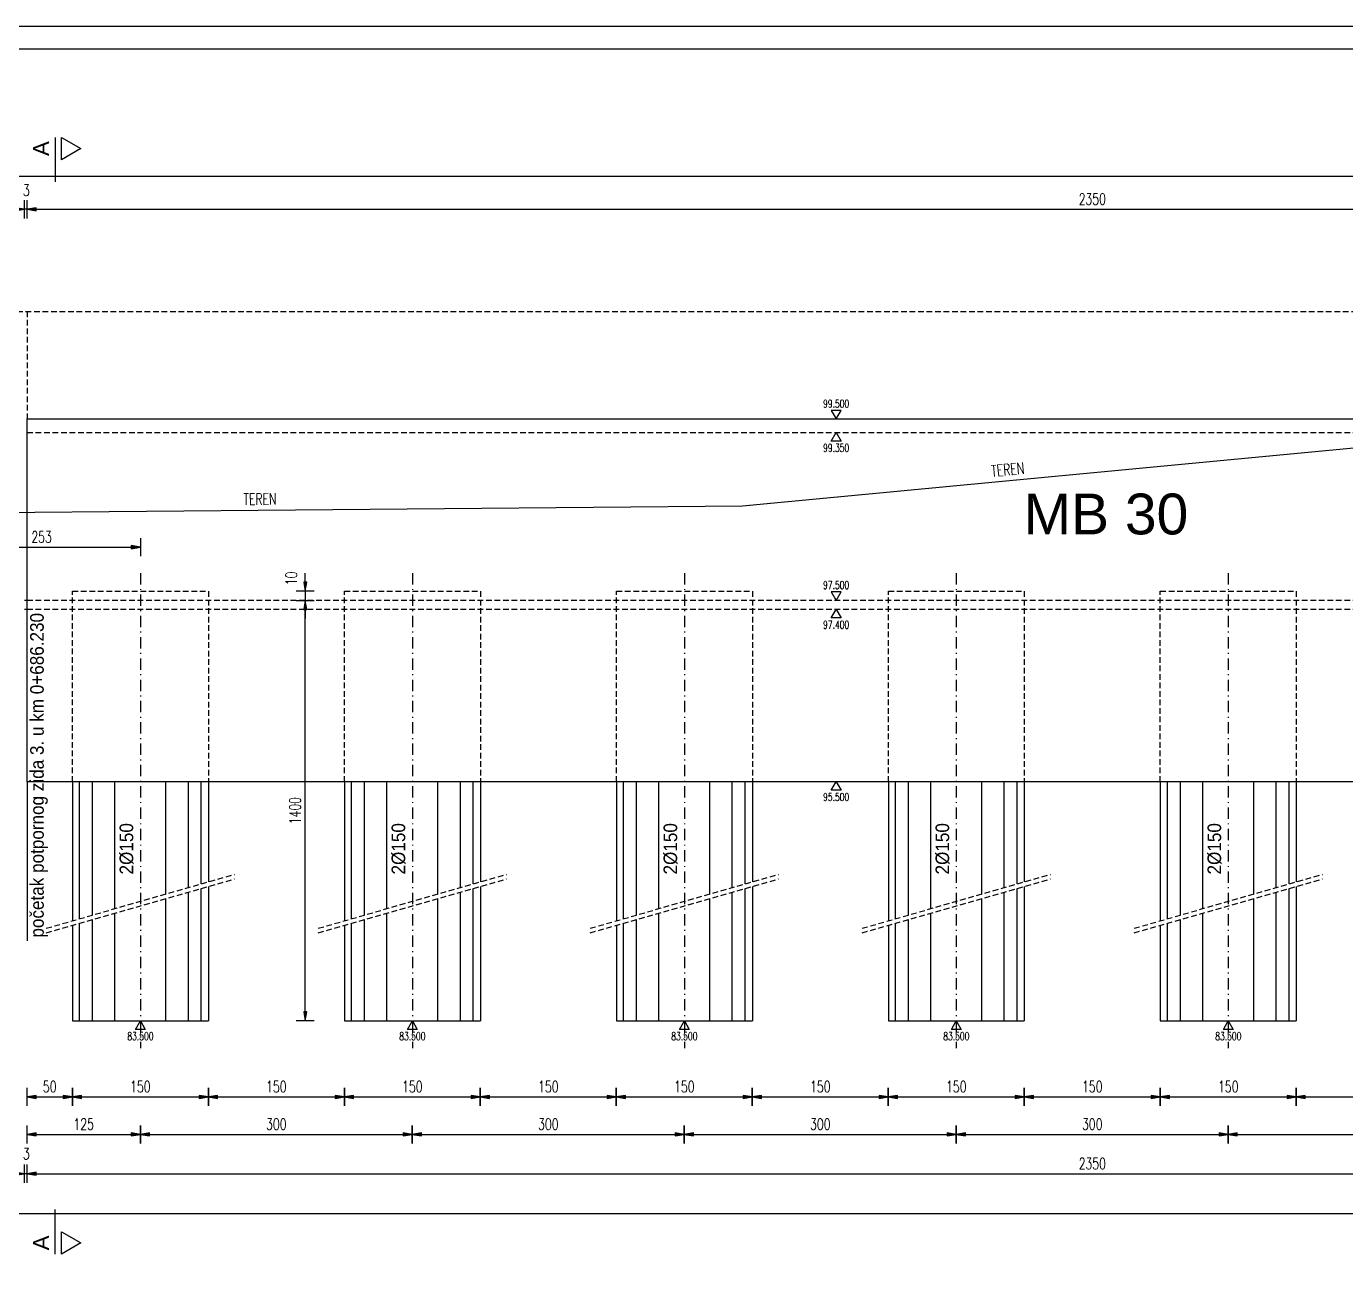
# Model space of a CAD drawing. Extents: x 5880 to 13065, y 60271 to 65757.
# Drawn here: x 9230 to 10686, y 61602 to 62983 of the extents above; entities that cross this region are included whole.
import ezdxf
from ezdxf.enums import TextEntityAlignment as Align

# ---------------------------------------------------------------- set-up
doc = ezdxf.new("R2010")
doc.units = 0
doc.header["$LTSCALE"] = 50
doc.header["$PDMODE"] = 34
doc.header["$PDSIZE"] = 5
for name, pattern in [('CENTER', [0.47, 0.25, -0.1, 0.02, -0.1]), ('HIDDEN', [9.525, 6.35, -3.175]), ('HIDDEN2', [0.1875, 0.125, -0.0625])]:
    doc.linetypes.add(name, pattern=pattern)
doc.layers.get('DEFPOINTS').update_dxf_attribs({"linetype": 'CONTINUOUS'})
for name, color, linetype in [('BETON', 7, 'CONTINUOUS'), ('BETON TANKO', 40, 'CONTINUOUS'), ('KOTE', 4, 'CONTINUOUS'), ('NEVIDLJIVO', 9, 'HIDDEN2'), ('OSI', 2, 'CENTER'), ('TANKO', 8, 'CONTINUOUS'), ('TEKST', 7, 'CONTINUOUS')]:
    doc.layers.add(name, color=color, linetype=linetype)
doc.styles.add('KOTE', font='romans.shx', dxfattribs={"width": 0.7})
doc.styles.add('NASLOV', font='ARIAL.TTF')
doc.styles.get("Standard").update_dxf_attribs({"font": 'romans.shx', "width": 0.9})
doc.dimstyles.new('M50', dxfattribs={"dimscale": 100, "dimtxt": 0.125, "dimasz": 0.1, "dimexe": 0.4, "dimexo": 2, "dimgap": 0.05, "dimtad": 1, "dimdec": 1, "dimrnd": 0.01, "dimdsep": 46, "dimtxsty": 'KOTE', "dimblk1": 'S', "dimblk2": 'S', "dimsah": 1, "dimcen": 0.4, "dimdle": 0.4, "dimse1": 1, "dimse2": 1, "dimclrd": 8, "dimclre": 251, "dimclrt": 4, "dimadec": 0, "dimazin": 0, "dimtfac": 1, "dimtdec": 1, "dimtmove": 2, "dimatfit": 3, "dimldrblk": 'S', "dimfxl": 0, "dimtvp": 1, "dimtolj": 1, "dimtzin": 4, "dimarcsym": 0})

# ---------------------------------------------------------------- blocks, each defined once
blk = doc.blocks.new('S')
at = {"layer": 'KOTE', "color": 9}
blk.add_line((0, 1), (0, -1), dxfattribs=at)
blk.add_lwpolyline([(-1, 0.17), (-1, -0.17), (0, 0)], close=True, dxfattribs=at)
at = {"layer": 'KOTE', "color": 9, "linetype": 'ByBlock'}
blk.add_solid([(-1, 0.17), (-1, -0.17), (0, 0)], dxfattribs=at)
blk = doc.blocks.new('*D292')
at = {"layer": 'DEFPOINTS', "color": 0}
for p in [(9446.2, 62350.1), (9538.1, 62350.1), (9581.2, 61886.3)]:
    blk.add_point(p, dxfattribs=at)
at = {"layer": 'TANKO', "color": 8, "lineweight": -2}
blk.add_line((9538.1, 61896.3), (9538.1, 62340.1), dxfattribs=at)
at = {"layer": 'TANKO', "color": 8, "lineweight": -2, "xscale": 10, "yscale": 10, "zscale": 10}
for p, rotation in [((9538.1, 62350.1), 90), ((9538.1, 61886.3), 270)]:
    blk.add_blockref('S', p, dxfattribs=dict(at, rotation=rotation))
at = {"layer": 'TANKO', "color": 4, "insert": (9526.8, 62118.2), "char_height": 12.5, "attachment_point": 5, "rotation": 90, "style": 'KOTE'}
blk.add_mtext('\\A1;1{\\fRomanS|b0|i0|c238|p2;400}', dxfattribs=at)
blk = doc.blocks.new('*D293')
at = {"layer": 'BETON TANKO', "color": 8, "lineweight": -2}
blk.add_line((9241.2, 61802.5), (9271.2, 61802.5), dxfattribs=at)
at = {"layer": 'DEFPOINTS', "color": 0}
for p in [(9231.2, 62350.1), (9281.2, 61886.3), (9281.2, 61802.5)]:
    blk.add_point(p, dxfattribs=at)
at = {"layer": 'BETON TANKO', "color": 8, "lineweight": -2, "xscale": 10, "yscale": 10, "zscale": 10, "rotation": 180}
blk.add_blockref('S', (9231.2, 61802.5), dxfattribs=at)
at = {"layer": 'BETON TANKO', "color": 8, "lineweight": -2, "xscale": 10, "yscale": 10, "zscale": 10}
blk.add_blockref('S', (9281.2, 61802.5), dxfattribs=at)
at = {"layer": 'BETON TANKO', "color": 4, "insert": (9256.2, 61813.8), "char_height": 12.5, "attachment_point": 5, "style": 'KOTE'}
blk.add_mtext('\\A1;50', dxfattribs=at)
blk = doc.blocks.new('*D294')
at = {"layer": 'DEFPOINTS', "color": 0}
for p in [(9581.2, 61886.3), (9731.2, 61886.3), (9731.2, 61802.5)]:
    blk.add_point(p, dxfattribs=at)
at = {"layer": 'TANKO', "color": 8, "lineweight": -2}
blk.add_line((9591.2, 61802.5), (9721.2, 61802.5), dxfattribs=at)
at = {"layer": 'TANKO', "color": 8, "lineweight": -2, "xscale": 10, "yscale": 10, "zscale": 10, "rotation": 180}
blk.add_blockref('S', (9581.2, 61802.5), dxfattribs=at)
at = {"layer": 'TANKO', "color": 8, "lineweight": -2, "xscale": 10, "yscale": 10, "zscale": 10}
blk.add_blockref('S', (9731.2, 61802.5), dxfattribs=at)
at = {"layer": 'TANKO', "color": 4, "insert": (9656.2, 61813.8), "char_height": 12.5, "attachment_point": 5, "style": 'KOTE'}
blk.add_mtext('\\A1;150', dxfattribs=at)
blk = doc.blocks.new('*D295')
at = {"layer": 'DEFPOINTS', "color": 0}
for p in [(9731.2, 61886.3), (9881.2, 61886.3), (9881.2, 61802.5)]:
    blk.add_point(p, dxfattribs=at)
at = {"layer": 'TANKO', "color": 8, "lineweight": -2}
blk.add_line((9741.2, 61802.5), (9871.2, 61802.5), dxfattribs=at)
at = {"layer": 'TANKO', "color": 8, "lineweight": -2, "xscale": 10, "yscale": 10, "zscale": 10, "rotation": 180}
blk.add_blockref('S', (9731.2, 61802.5), dxfattribs=at)
at = {"layer": 'TANKO', "color": 8, "lineweight": -2, "xscale": 10, "yscale": 10, "zscale": 10}
blk.add_blockref('S', (9881.2, 61802.5), dxfattribs=at)
at = {"layer": 'TANKO', "color": 4, "insert": (9806.2, 61813.8), "char_height": 12.5, "attachment_point": 5, "style": 'KOTE'}
blk.add_mtext('\\A1;150', dxfattribs=at)
blk = doc.blocks.new('*D296')
at = {"layer": 'DEFPOINTS', "color": 0}
for p in [(9881.2, 61886.3), (10031.2, 61886.3), (10031.2, 61802.5)]:
    blk.add_point(p, dxfattribs=at)
at = {"layer": 'TANKO', "color": 8, "lineweight": -2}
blk.add_line((9891.2, 61802.5), (10021.2, 61802.5), dxfattribs=at)
at = {"layer": 'TANKO', "color": 8, "lineweight": -2, "xscale": 10, "yscale": 10, "zscale": 10, "rotation": 180}
blk.add_blockref('S', (9881.2, 61802.5), dxfattribs=at)
at = {"layer": 'TANKO', "color": 8, "lineweight": -2, "xscale": 10, "yscale": 10, "zscale": 10}
blk.add_blockref('S', (10031.2, 61802.5), dxfattribs=at)
at = {"layer": 'TANKO', "color": 4, "insert": (9956.2, 61813.8), "char_height": 12.5, "attachment_point": 5, "style": 'KOTE'}
blk.add_mtext('\\A1;150', dxfattribs=at)
blk = doc.blocks.new('*D297')
at = {"layer": 'DEFPOINTS', "color": 0}
for p in [(10031.2, 61886.3), (10181.2, 61886.3), (10181.2, 61802.5)]:
    blk.add_point(p, dxfattribs=at)
at = {"layer": 'TANKO', "color": 8, "lineweight": -2}
blk.add_line((10041.2, 61802.5), (10171.2, 61802.5), dxfattribs=at)
at = {"layer": 'TANKO', "color": 8, "lineweight": -2, "xscale": 10, "yscale": 10, "zscale": 10, "rotation": 180}
blk.add_blockref('S', (10031.2, 61802.5), dxfattribs=at)
at = {"layer": 'TANKO', "color": 8, "lineweight": -2, "xscale": 10, "yscale": 10, "zscale": 10}
blk.add_blockref('S', (10181.2, 61802.5), dxfattribs=at)
at = {"layer": 'TANKO', "color": 4, "insert": (10106.2, 61813.8), "char_height": 12.5, "attachment_point": 5, "style": 'KOTE'}
blk.add_mtext('\\A1;150', dxfattribs=at)
blk = doc.blocks.new('*D298')
at = {"layer": 'DEFPOINTS', "color": 0}
for p in [(10181.2, 61886.3), (10331.2, 61886.3), (10331.2, 61802.5)]:
    blk.add_point(p, dxfattribs=at)
at = {"layer": 'TANKO', "color": 8, "lineweight": -2}
blk.add_line((10191.2, 61802.5), (10321.2, 61802.5), dxfattribs=at)
at = {"layer": 'TANKO', "color": 8, "lineweight": -2, "xscale": 10, "yscale": 10, "zscale": 10, "rotation": 180}
blk.add_blockref('S', (10181.2, 61802.5), dxfattribs=at)
at = {"layer": 'TANKO', "color": 8, "lineweight": -2, "xscale": 10, "yscale": 10, "zscale": 10}
blk.add_blockref('S', (10331.2, 61802.5), dxfattribs=at)
at = {"layer": 'TANKO', "color": 4, "insert": (10256.2, 61813.8), "char_height": 12.5, "attachment_point": 5, "style": 'KOTE'}
blk.add_mtext('\\A1;150', dxfattribs=at)
blk = doc.blocks.new('*D299')
at = {"layer": 'DEFPOINTS', "color": 0}
for p in [(10331.2, 61886.3), (10481.2, 61886.3), (10481.2, 61802.5)]:
    blk.add_point(p, dxfattribs=at)
at = {"layer": 'TANKO', "color": 8, "lineweight": -2}
blk.add_line((10341.2, 61802.5), (10471.2, 61802.5), dxfattribs=at)
at = {"layer": 'TANKO', "color": 8, "lineweight": -2, "xscale": 10, "yscale": 10, "zscale": 10, "rotation": 180}
blk.add_blockref('S', (10331.2, 61802.5), dxfattribs=at)
at = {"layer": 'TANKO', "color": 8, "lineweight": -2, "xscale": 10, "yscale": 10, "zscale": 10}
blk.add_blockref('S', (10481.2, 61802.5), dxfattribs=at)
at = {"layer": 'TANKO', "color": 4, "insert": (10406.2, 61813.8), "char_height": 12.5, "attachment_point": 5, "style": 'KOTE'}
blk.add_mtext('\\A1;150', dxfattribs=at)
blk = doc.blocks.new('*D300')
at = {"layer": 'DEFPOINTS', "color": 0}
for p in [(10481.2, 61886.3), (10631.2, 61886.3), (10631.2, 61802.5)]:
    blk.add_point(p, dxfattribs=at)
at = {"layer": 'TANKO', "color": 8, "lineweight": -2}
blk.add_line((10491.2, 61802.5), (10621.2, 61802.5), dxfattribs=at)
at = {"layer": 'TANKO', "color": 8, "lineweight": -2, "xscale": 10, "yscale": 10, "zscale": 10, "rotation": 180}
blk.add_blockref('S', (10481.2, 61802.5), dxfattribs=at)
at = {"layer": 'TANKO', "color": 8, "lineweight": -2, "xscale": 10, "yscale": 10, "zscale": 10}
blk.add_blockref('S', (10631.2, 61802.5), dxfattribs=at)
at = {"layer": 'TANKO', "color": 4, "insert": (10556.2, 61813.8), "char_height": 12.5, "attachment_point": 5, "style": 'KOTE'}
blk.add_mtext('\\A1;150', dxfattribs=at)
blk = doc.blocks.new('*D301')
at = {"layer": 'DEFPOINTS', "color": 0}
for p in [(10631.2, 61886.3), (10781.2, 61886.3), (10781.2, 61802.5)]:
    blk.add_point(p, dxfattribs=at)
at = {"layer": 'TANKO', "color": 8, "lineweight": -2}
blk.add_line((10641.2, 61802.5), (10771.2, 61802.5), dxfattribs=at)
at = {"layer": 'TANKO', "color": 8, "lineweight": -2, "xscale": 10, "yscale": 10, "zscale": 10, "rotation": 180}
blk.add_blockref('S', (10631.2, 61802.5), dxfattribs=at)
at = {"layer": 'TANKO', "color": 8, "lineweight": -2, "xscale": 10, "yscale": 10, "zscale": 10}
blk.add_blockref('S', (10781.2, 61802.5), dxfattribs=at)
at = {"layer": 'TANKO', "color": 4, "insert": (10706.2, 61813.8), "char_height": 12.5, "attachment_point": 5, "style": 'KOTE'}
blk.add_mtext('\\A1;150', dxfattribs=at)
blk = doc.blocks.new('*D307')
at = {"layer": 'BETON TANKO', "color": 8, "lineweight": -2}
blk.add_line((9241.2, 61761.1), (9346.2, 61761.1), dxfattribs=at)
at = {"layer": 'DEFPOINTS', "color": 0}
for p in [(9231.2, 62350.1), (9356.2, 61856.3), (9356.2, 61761.1)]:
    blk.add_point(p, dxfattribs=at)
at = {"layer": 'BETON TANKO', "color": 8, "lineweight": -2, "xscale": 10, "yscale": 10, "zscale": 10, "rotation": 180}
blk.add_blockref('S', (9231.2, 61761.1), dxfattribs=at)
at = {"layer": 'BETON TANKO', "color": 8, "lineweight": -2, "xscale": 10, "yscale": 10, "zscale": 10}
blk.add_blockref('S', (9356.2, 61761.1), dxfattribs=at)
at = {"layer": 'BETON TANKO', "color": 4, "insert": (9293.7, 61772.4), "char_height": 12.5, "attachment_point": 5, "style": 'KOTE'}
blk.add_mtext('\\A1;125', dxfattribs=at)
blk = doc.blocks.new('*D308')
at = {"layer": 'DEFPOINTS', "color": 0}
for p in [(9656.2, 61856.3), (9956.2, 61856.3), (9956.2, 61761.1)]:
    blk.add_point(p, dxfattribs=at)
at = {"layer": 'TANKO', "color": 8, "lineweight": -2}
blk.add_line((9666.2, 61761.1), (9946.2, 61761.1), dxfattribs=at)
at = {"layer": 'TANKO', "color": 8, "lineweight": -2, "xscale": 10, "yscale": 10, "zscale": 10, "rotation": 180}
blk.add_blockref('S', (9656.2, 61761.1), dxfattribs=at)
at = {"layer": 'TANKO', "color": 8, "lineweight": -2, "xscale": 10, "yscale": 10, "zscale": 10}
blk.add_blockref('S', (9956.2, 61761.1), dxfattribs=at)
at = {"layer": 'TANKO', "color": 4, "insert": (9806.2, 61772.4), "char_height": 12.5, "attachment_point": 5, "style": 'KOTE'}
blk.add_mtext('\\A1;300', dxfattribs=at)
blk = doc.blocks.new('*D309')
at = {"layer": 'DEFPOINTS', "color": 0}
for p in [(9956.2, 61856.3), (10256.2, 61856.3), (10256.2, 61761.1)]:
    blk.add_point(p, dxfattribs=at)
at = {"layer": 'TANKO', "color": 8, "lineweight": -2}
blk.add_line((9966.2, 61761.1), (10246.2, 61761.1), dxfattribs=at)
at = {"layer": 'TANKO', "color": 8, "lineweight": -2, "xscale": 10, "yscale": 10, "zscale": 10, "rotation": 180}
blk.add_blockref('S', (9956.2, 61761.1), dxfattribs=at)
at = {"layer": 'TANKO', "color": 8, "lineweight": -2, "xscale": 10, "yscale": 10, "zscale": 10}
blk.add_blockref('S', (10256.2, 61761.1), dxfattribs=at)
at = {"layer": 'TANKO', "color": 4, "insert": (10106.2, 61772.4), "char_height": 12.5, "attachment_point": 5, "style": 'KOTE'}
blk.add_mtext('\\A1;300', dxfattribs=at)
blk = doc.blocks.new('*D310')
at = {"layer": 'DEFPOINTS', "color": 0}
for p in [(10256.2, 61856.3), (10556.2, 61856.3), (10556.2, 61761.1)]:
    blk.add_point(p, dxfattribs=at)
at = {"layer": 'TANKO', "color": 8, "lineweight": -2}
blk.add_line((10266.2, 61761.1), (10546.2, 61761.1), dxfattribs=at)
at = {"layer": 'TANKO', "color": 8, "lineweight": -2, "xscale": 10, "yscale": 10, "zscale": 10, "rotation": 180}
blk.add_blockref('S', (10256.2, 61761.1), dxfattribs=at)
at = {"layer": 'TANKO', "color": 8, "lineweight": -2, "xscale": 10, "yscale": 10, "zscale": 10}
blk.add_blockref('S', (10556.2, 61761.1), dxfattribs=at)
at = {"layer": 'TANKO', "color": 4, "insert": (10406.2, 61772.4), "char_height": 12.5, "attachment_point": 5, "style": 'KOTE'}
blk.add_mtext('\\A1;300', dxfattribs=at)
blk = doc.blocks.new('*D311')
at = {"layer": 'DEFPOINTS', "color": 0}
for p in [(10556.2, 61856.3), (10856.2, 61856.3), (10856.2, 61761.1)]:
    blk.add_point(p, dxfattribs=at)
at = {"layer": 'TANKO', "color": 8, "lineweight": -2}
blk.add_line((10566.2, 61761.1), (10846.2, 61761.1), dxfattribs=at)
at = {"layer": 'TANKO', "color": 8, "lineweight": -2, "xscale": 10, "yscale": 10, "zscale": 10, "rotation": 180}
blk.add_blockref('S', (10556.2, 61761.1), dxfattribs=at)
at = {"layer": 'TANKO', "color": 8, "lineweight": -2, "xscale": 10, "yscale": 10, "zscale": 10}
blk.add_blockref('S', (10856.2, 61761.1), dxfattribs=at)
at = {"layer": 'TANKO', "color": 4, "insert": (10706.2, 61772.4), "char_height": 12.5, "attachment_point": 5, "style": 'KOTE'}
blk.add_mtext('\\A1;300', dxfattribs=at)
blk = doc.blocks.new('GKOT')
at = {"layer": 'TANKO'}
blk.add_lwpolyline([(0, 0), (0.155, 0.268), (-0.155, 0.268)], close=True, dxfattribs=at)
at = {"layer": 'KOTE', "style": 'KOTE', "width": 0.7}
blk.add_attdef('KOTA', text='', height=0.25, dxfattribs=at).set_placement((0, 0.482), align=Align.MIDDLE)
blk = doc.blocks.new('*D333')
at = {"layer": 'DEFPOINTS', "color": 0}
for p in [(11581.2, 62781.4), (9231.2, 62668.8), (11581.2, 62668.8)]:
    blk.add_point(p, dxfattribs=at)
at = {"layer": 'TANKO', "color": 8, "lineweight": -2}
blk.add_line((9241.2, 62781.4), (11571.2, 62781.4), dxfattribs=at)
at = {"layer": 'TANKO', "color": 8, "lineweight": -2, "xscale": 10, "yscale": 10, "zscale": 10, "rotation": 180}
blk.add_blockref('S', (9231.2, 62781.4), dxfattribs=at)
at = {"layer": 'TANKO', "color": 8, "lineweight": -2, "xscale": 10, "yscale": 10, "zscale": 10}
blk.add_blockref('S', (11581.2, 62781.4), dxfattribs=at)
at = {"layer": 'TANKO', "color": 4, "insert": (10406.2, 62792.6), "char_height": 12.5, "attachment_point": 5, "style": 'KOTE'}
blk.add_mtext('\\A1;2350', dxfattribs=at)
blk = doc.blocks.new('*D486')
at = {"layer": 'DEFPOINTS', "color": 0}
for p in [(9581.2, 62360.1), (9538.1, 62350.1), (9581.2, 62350.1)]:
    blk.add_point(p, dxfattribs=at)
at = {"layer": 'TANKO', "color": 8, "lineweight": -2}
for p, q in [((9538.1, 62370.1), (9538.1, 62380.1)), ((9538.1, 62360.1), (9538.1, 62350.1)), ((9538.1, 62340.1), (9538.1, 62330.1))]:
    blk.add_line(p, q, dxfattribs=at)
at = {"layer": 'TANKO', "color": 8, "lineweight": -2, "xscale": 10, "yscale": 10, "zscale": 10}
for p, rotation in [((9538.1, 62360.1), 270), ((9538.1, 62350.1), 90)]:
    blk.add_blockref('S', p, dxfattribs=dict(at, rotation=rotation))
at = {"layer": 'TANKO', "color": 4, "insert": (9522.7, 62374.3), "char_height": 12.5, "attachment_point": 5, "rotation": 90, "style": 'KOTE'}
blk.add_mtext('\\A1;10', dxfattribs=at)
blk = doc.blocks.new('*D336')
at = {"layer": 'DEFPOINTS', "color": 0}
for p in [(9228.2, 62350.1), (9231.2, 62350.1), (9228.2, 61717.8)]:
    blk.add_point(p, dxfattribs=at)
at = {"layer": 'TANKO', "color": 8, "lineweight": -2}
for p, q in [((9218.2, 61717.8), (9208.2, 61717.8)), ((9231.2, 61717.8), (9228.2, 61717.8)), ((9241.2, 61717.8), (9251.2, 61717.8))]:
    blk.add_line(p, q, dxfattribs=at)
at = {"layer": 'TANKO', "color": 8, "lineweight": -2, "xscale": 10, "yscale": 10, "zscale": 10}
blk.add_blockref('S', (9228.2, 61717.8), dxfattribs=at)
at = {"layer": 'TANKO', "color": 8, "lineweight": -2, "xscale": 10, "yscale": 10, "zscale": 10, "rotation": 180}
blk.add_blockref('S', (9231.2, 61717.8), dxfattribs=at)
at = {"layer": 'TANKO', "color": 4, "insert": (9230.4, 61739.9), "char_height": 12.5, "attachment_point": 5, "style": 'KOTE'}
blk.add_mtext('\\A1;3', dxfattribs=at)
blk = doc.blocks.new('*D351')
at = {"layer": 'DEFPOINTS', "color": 0}
for p in [(9228.2, 62781.4), (9228.2, 62668.8), (9231.2, 62668.8)]:
    blk.add_point(p, dxfattribs=at)
at = {"layer": 'TANKO', "color": 8, "lineweight": -2}
for p, q in [((9218.2, 62781.4), (9208.2, 62781.4)), ((9231.2, 62781.4), (9228.2, 62781.4)), ((9241.2, 62781.4), (9251.2, 62781.4))]:
    blk.add_line(p, q, dxfattribs=at)
at = {"layer": 'TANKO', "color": 8, "lineweight": -2, "xscale": 10, "yscale": 10, "zscale": 10}
blk.add_blockref('S', (9228.2, 62781.4), dxfattribs=at)
at = {"layer": 'TANKO', "color": 8, "lineweight": -2, "xscale": 10, "yscale": 10, "zscale": 10, "rotation": 180}
blk.add_blockref('S', (9231.2, 62781.4), dxfattribs=at)
at = {"layer": 'TANKO', "color": 4, "insert": (9230.4, 62802.3), "char_height": 12.5, "attachment_point": 5, "style": 'KOTE'}
blk.add_mtext('\\A1;3', dxfattribs=at)
blk = doc.blocks.new('*D359')
at = {"layer": 'DEFPOINTS', "color": 0}
for p in [(6325.2, 62817.7), (11581.2, 62668.8), (6325.2, 62620)]:
    blk.add_point(p, dxfattribs=at)
at = {"layer": 'TANKO', "color": 8, "lineweight": -2}
blk.add_line((11571.2, 62817.7), (6335.2, 62817.7), dxfattribs=at)
at = {"layer": 'TANKO', "color": 8, "lineweight": -2, "xscale": 10, "yscale": 10, "zscale": 10, "rotation": 180}
blk.add_blockref('S', (6325.2, 62817.7), dxfattribs=at)
at = {"layer": 'TANKO', "color": 8, "lineweight": -2, "xscale": 10, "yscale": 10, "zscale": 10}
blk.add_blockref('S', (11581.2, 62817.7), dxfattribs=at)
at = {"layer": 'TANKO', "color": 4, "insert": (8953.2, 62829), "char_height": 12.5, "attachment_point": 5, "style": 'KOTE'}
blk.add_mtext('\\A1;L{\\fRomanS|b0|i0|c238|p2;uk=}5256', dxfattribs=at)
blk = doc.blocks.new('*D551')
at = {"layer": 'DEFPOINTS', "color": 0}
for p in [(9281.2, 61886.3), (9431.2, 61886.3), (9431.2, 61802.5)]:
    blk.add_point(p, dxfattribs=at)
at = {"layer": 'TANKO', "color": 8, "lineweight": -2}
blk.add_line((9291.2, 61802.5), (9421.2, 61802.5), dxfattribs=at)
at = {"layer": 'TANKO', "color": 8, "lineweight": -2, "xscale": 10, "yscale": 10, "zscale": 10, "rotation": 180}
blk.add_blockref('S', (9281.2, 61802.5), dxfattribs=at)
at = {"layer": 'TANKO', "color": 8, "lineweight": -2, "xscale": 10, "yscale": 10, "zscale": 10}
blk.add_blockref('S', (9431.2, 61802.5), dxfattribs=at)
at = {"layer": 'TANKO', "color": 4, "insert": (9356.2, 61813.8), "char_height": 12.5, "attachment_point": 5, "style": 'KOTE'}
blk.add_mtext('\\A1;150', dxfattribs=at)
blk = doc.blocks.new('*D552')
at = {"layer": 'DEFPOINTS', "color": 0}
for p in [(9431.2, 61886.3), (9581.2, 61886.3), (9581.2, 61802.5)]:
    blk.add_point(p, dxfattribs=at)
at = {"layer": 'TANKO', "color": 8, "lineweight": -2}
blk.add_line((9441.2, 61802.5), (9571.2, 61802.5), dxfattribs=at)
at = {"layer": 'TANKO', "color": 8, "lineweight": -2, "xscale": 10, "yscale": 10, "zscale": 10, "rotation": 180}
blk.add_blockref('S', (9431.2, 61802.5), dxfattribs=at)
at = {"layer": 'TANKO', "color": 8, "lineweight": -2, "xscale": 10, "yscale": 10, "zscale": 10}
blk.add_blockref('S', (9581.2, 61802.5), dxfattribs=at)
at = {"layer": 'TANKO', "color": 4, "insert": (9506.2, 61813.8), "char_height": 12.5, "attachment_point": 5, "style": 'KOTE'}
blk.add_mtext('\\A1;150', dxfattribs=at)
blk = doc.blocks.new('*D553')
at = {"layer": 'DEFPOINTS', "color": 0}
for p in [(9356.2, 61856.3), (9656.2, 61856.3), (9656.2, 61761.1)]:
    blk.add_point(p, dxfattribs=at)
at = {"layer": 'TANKO', "color": 8, "lineweight": -2}
blk.add_line((9366.2, 61761.1), (9646.2, 61761.1), dxfattribs=at)
at = {"layer": 'TANKO', "color": 8, "lineweight": -2, "xscale": 10, "yscale": 10, "zscale": 10, "rotation": 180}
blk.add_blockref('S', (9356.2, 61761.1), dxfattribs=at)
at = {"layer": 'TANKO', "color": 8, "lineweight": -2, "xscale": 10, "yscale": 10, "zscale": 10}
blk.add_blockref('S', (9656.2, 61761.1), dxfattribs=at)
at = {"layer": 'TANKO', "color": 4, "insert": (9506.2, 61772.4), "char_height": 12.5, "attachment_point": 5, "style": 'KOTE'}
blk.add_mtext('\\A1;300', dxfattribs=at)
blk = doc.blocks.new('*D557')
at = {"layer": 'DEFPOINTS', "color": 0}
for p in [(9231.2, 62150.1), (11581.2, 62150.1), (11581.2, 61717.8)]:
    blk.add_point(p, dxfattribs=at)
at = {"layer": 'TANKO', "color": 8, "lineweight": -2}
blk.add_line((9241.2, 61717.8), (11571.2, 61717.8), dxfattribs=at)
at = {"layer": 'TANKO', "color": 8, "lineweight": -2, "xscale": 10, "yscale": 10, "zscale": 10, "rotation": 180}
blk.add_blockref('S', (9231.2, 61717.8), dxfattribs=at)
at = {"layer": 'TANKO', "color": 8, "lineweight": -2, "xscale": 10, "yscale": 10, "zscale": 10}
blk.add_blockref('S', (11581.2, 61717.8), dxfattribs=at)
at = {"layer": 'TANKO', "color": 4, "insert": (10406.2, 61729), "char_height": 12.5, "attachment_point": 5, "style": 'KOTE'}
blk.add_mtext('\\A1;2350', dxfattribs=at)
blk = doc.blocks.new('*D560')
at = {"layer": 'DEFPOINTS', "color": 0}
for p in [(6325.2, 62150.1), (11581.2, 62150.1), (6325.2, 61673.7)]:
    blk.add_point(p, dxfattribs=at)
at = {"layer": 'TANKO', "color": 8, "lineweight": -2}
blk.add_line((11571.2, 61673.7), (6335.2, 61673.7), dxfattribs=at)
at = {"layer": 'TANKO', "color": 8, "lineweight": -2, "xscale": 10, "yscale": 10, "zscale": 10, "rotation": 180}
blk.add_blockref('S', (6325.2, 61673.7), dxfattribs=at)
at = {"layer": 'TANKO', "color": 8, "lineweight": -2, "xscale": 10, "yscale": 10, "zscale": 10}
blk.add_blockref('S', (11581.2, 61673.7), dxfattribs=at)
at = {"layer": 'TANKO', "color": 4, "insert": (8953.2, 61685), "char_height": 12.5, "attachment_point": 5, "style": 'KOTE'}
blk.add_mtext('\\A1;L{\\fRomanS|b0|i0|c238|p2;uk=}5256', dxfattribs=at)
blk = doc.blocks.new('*D574')
at = {"layer": 'DEFPOINTS', "color": 0}
for p in [(9356.2, 62408.8), (9103.2, 62380.1), (9356.2, 62380.1)]:
    blk.add_point(p, dxfattribs=at)
at = {"layer": 'TANKO', "color": 8, "lineweight": -2}
blk.add_line((9113.2, 62408.8), (9346.2, 62408.8), dxfattribs=at)
at = {"layer": 'TANKO', "color": 8, "lineweight": -2, "xscale": 10, "yscale": 10, "zscale": 10, "rotation": 180}
blk.add_blockref('S', (9103.2, 62408.8), dxfattribs=at)
at = {"layer": 'TANKO', "color": 8, "lineweight": -2, "xscale": 10, "yscale": 10, "zscale": 10}
blk.add_blockref('S', (9356.2, 62408.8), dxfattribs=at)
at = {"layer": 'TANKO', "color": 4, "insert": (9247.2, 62420), "char_height": 12.5, "attachment_point": 5, "style": 'KOTE'}
blk.add_mtext('\\A1;253', dxfattribs=at)

msp = doc.modelspace()

# ---------------------------------------------------------------- linework, layer by layer
at = {"layer": 'BETON', "color": 84}
for p, q in [((10020.25, 62454.27), (11496.26, 62594.13)), ((6188.37, 62419.99), (10020.25, 62454.27))]:
    msp.add_line(p, q, dxfattribs=at)
at = {"layer": 'BETON'}
for p, q in [((9231.24, 62550.13), (11581.25, 62550.13)), ((9231.24, 62150.13), (9231.24, 62550.13)), ((11581.25, 62150.13), (9231.24, 62150.13)), ((9281.25, 62150.13), (9281.25, 61996.76)), ((9431.25, 62150.13), (9431.25, 62039.6)), ((9581.25, 62150.13), (9581.25, 61996.76)), ((9731.25, 62150.13), (9731.25, 62039.6)), ((9881.25, 62150.13), (9881.25, 61996.76)), ((10031.25, 62150.13), (10031.25, 62039.6)), ((10181.25, 62150.13), (10181.25, 61996.76)), ((10331.25, 62150.13), (10331.25, 62039.6)), ((10481.25, 62150.13), (10481.25, 61996.76)), ((10631.25, 62150.13), (10631.25, 62039.6)), ((9431.25, 62034.6), (9431.25, 61886.33)), ((9731.25, 62034.6), (9731.25, 61886.33)), ((10031.25, 62034.6), (10031.25, 61886.33)), ((10331.25, 62034.6), (10331.25, 61886.33)), ((10631.25, 62034.6), (10631.25, 61886.33)), ((9281.25, 61991.76), (9281.25, 61886.33)), ((9581.25, 61991.76), (9581.25, 61886.33)), ((9881.25, 61991.76), (9881.25, 61886.33)), ((10181.25, 61991.76), (10181.25, 61886.33)), ((10481.25, 61991.76), (10481.25, 61886.33)), ((9281.25, 61886.33), (9431.25, 61886.33)), ((9581.25, 61886.33), (9731.25, 61886.33)), ((9881.25, 61886.33), (10031.25, 61886.33)), ((10181.25, 61886.33), (10331.25, 61886.33)), ((10481.25, 61886.33), (10631.25, 61886.33))]:
    msp.add_line(p, q, dxfattribs=at)
for points in [[(5879.9, 60271.28), (13065.28, 60271.28), (13065.28, 62983.09), (5879.9, 62983.09)], [(6004.9, 60296.28), (13040.28, 60296.28), (13040.28, 62958.09), (6004.9, 62958.09)]]:
    msp.add_lwpolyline(points, close=True, dxfattribs=at)
at = {"layer": 'BETON TANKO'}
for p, q in [((9231.24, 62350.13), (9228.24, 62350.13)), ((9231.24, 62340.13), (9228.24, 62340.13))]:
    msp.add_line(p, q, dxfattribs=at)
at = {"layer": 'NEVIDLJIVO'}
for p, q in [((6295.24, 62668.76), (11611.25, 62668.76)), ((9231.25, 62668.76), (9231.24, 62550.13)), ((9231.24, 62535.13), (11581.25, 62535.13)), ((9281.25, 62150.13), (9281.25, 62360.13)), ((9281.25, 62360.13), (9431.25, 62360.13)), ((9431.25, 62360.13), (9431.25, 62150.13)), ((9581.25, 62150.13), (9581.25, 62360.13)), ((9581.25, 62360.13), (9731.25, 62360.13)), ((9731.25, 62360.13), (9731.25, 62150.13)), ((9881.25, 62150.13), (9881.25, 62360.13)), ((9881.25, 62360.13), (10031.25, 62360.13)), ((10031.25, 62360.13), (10031.25, 62150.13)), ((10181.25, 62150.13), (10181.25, 62360.13)), ((10181.25, 62360.13), (10331.25, 62360.13)), ((10331.25, 62360.13), (10331.25, 62150.13)), ((10481.25, 62150.13), (10481.25, 62360.13)), ((10481.25, 62360.13), (10631.25, 62360.13)), ((10631.25, 62360.13), (10631.25, 62150.13)), ((11581.25, 62350.13), (9231.24, 62350.13)), ((11581.25, 62340.13), (9231.24, 62340.13)), ((9252.4, 61988.52), (9460.09, 62047.83)), ((9552.4, 61988.52), (9760.09, 62047.83)), ((9852.4, 61988.52), (10060.09, 62047.83)), ((10152.4, 61988.52), (10360.09, 62047.83)), ((10452.4, 61988.52), (10660.09, 62047.83)), ((9252.4, 61983.52), (9460.09, 62042.83)), ((9552.4, 61983.52), (9760.09, 62042.83)), ((9852.4, 61983.52), (10060.09, 62042.83)), ((10152.4, 61983.52), (10360.09, 62042.83)), ((10452.4, 61983.52), (10660.09, 62042.83))]:
    msp.add_line(p, q, dxfattribs=at)
at = {"layer": 'OSI'}
for p, q in [((9356.25, 62380.13), (9356.25, 61856.33)), ((9656.25, 62380.13), (9656.25, 61856.33)), ((9956.25, 62380.13), (9956.25, 61856.33)), ((10256.25, 62380.13), (10256.25, 61856.33)), ((10556.25, 62380.13), (10556.25, 61856.33))]:
    msp.add_line(p, q, dxfattribs=at)
at = {"layer": 'TANKO'}
for p, q in [((9231.24, 62150.13), (9231.24, 61974.68)), ((9289.23, 61999.04), (9289.23, 62150.13)), ((9303.35, 62003.07), (9303.35, 62150.13)), ((9328.22, 62010.17), (9328.22, 62150.13)), ((9384.27, 62026.18), (9384.27, 62150.13)), ((9409.15, 62033.28), (9409.15, 62150.13)), ((9423.26, 62037.31), (9423.26, 62150.13)), ((9589.23, 61999.04), (9589.23, 62150.13)), ((9603.35, 62003.07), (9603.35, 62150.13)), ((9628.22, 62010.17), (9628.22, 62150.13)), ((9684.27, 62026.18), (9684.27, 62150.13)), ((9709.15, 62033.28), (9709.15, 62150.13)), ((9723.26, 62037.31), (9723.26, 62150.13)), ((9889.23, 61999.04), (9889.23, 62150.13)), ((9903.35, 62003.07), (9903.35, 62150.13)), ((9928.22, 62010.17), (9928.22, 62150.13)), ((9984.27, 62026.18), (9984.27, 62150.13)), ((10009.15, 62033.28), (10009.15, 62150.13)), ((10023.26, 62037.31), (10023.26, 62150.13)), ((10189.23, 61999.04), (10189.23, 62150.13)), ((10203.35, 62003.07), (10203.35, 62150.13)), ((10228.22, 62010.17), (10228.22, 62150.13)), ((10284.27, 62026.18), (10284.27, 62150.13)), ((10309.15, 62033.28), (10309.15, 62150.13)), ((10323.26, 62037.31), (10323.26, 62150.13)), ((10489.23, 61999.04), (10489.23, 62150.13)), ((10503.35, 62003.07), (10503.35, 62150.13)), ((10528.22, 62010.17), (10528.22, 62150.13)), ((10584.27, 62026.18), (10584.27, 62150.13)), ((10609.15, 62033.28), (10609.15, 62150.13)), ((10623.26, 62037.31), (10623.26, 62150.13)), ((9384.27, 61886.33), (9384.27, 62021.18)), ((9409.15, 61886.33), (9409.15, 62028.28)), ((9423.26, 61886.33), (9423.26, 62032.31)), ((9684.27, 61886.33), (9684.27, 62021.18)), ((9709.15, 61886.33), (9709.15, 62028.28)), ((9723.26, 61886.33), (9723.26, 62032.31)), ((9984.27, 61886.33), (9984.27, 62021.18)), ((10009.15, 61886.33), (10009.15, 62028.28)), ((10023.26, 61886.33), (10023.26, 62032.31)), ((10284.27, 61886.33), (10284.27, 62021.18)), ((10309.15, 61886.33), (10309.15, 62028.28)), ((10323.26, 61886.33), (10323.26, 62032.31)), ((10584.27, 61886.33), (10584.27, 62021.18)), ((10609.15, 61886.33), (10609.15, 62028.28)), ((10623.26, 61886.33), (10623.26, 62032.31)), ((9328.22, 61886.33), (9328.22, 62005.17)), ((9628.22, 61886.33), (9628.22, 62005.17)), ((9928.22, 61886.33), (9928.22, 62005.17)), ((10228.22, 61886.33), (10228.22, 62005.17)), ((10528.22, 61886.33), (10528.22, 62005.17)), ((9289.23, 61886.33), (9289.23, 61994.04)), ((9303.35, 61886.33), (9303.35, 61998.07)), ((9589.23, 61886.33), (9589.23, 61994.04)), ((9603.35, 61886.33), (9603.35, 61998.07)), ((9889.23, 61886.33), (9889.23, 61994.04)), ((9903.35, 61886.33), (9903.35, 61998.07)), ((10189.23, 61886.33), (10189.23, 61994.04)), ((10203.35, 61886.33), (10203.35, 61998.07)), ((10489.23, 61886.33), (10489.23, 61994.04)), ((10503.35, 61886.33), (10503.35, 61998.07))]:
    msp.add_line(p, q, dxfattribs=at)
at = {"layer": 'TEKST', "linetype": 'HIDDEN'}
for p, q in [((9262.35, 62860.57), (9262.35, 62811.57)), ((9262.35, 61629.23), (9262.35, 61678.23))]:
    msp.add_line(p, q, dxfattribs=at)
at = {"layer": 'TEKST'}
for points in [[(9269.35, 62836.07), (9269.35, 62860.57), (9290.57, 62848.32)], [(9269.35, 61629.23), (9269.35, 61653.73), (9290.57, 61641.48)]]:
    msp.add_lwpolyline(points, close=True, dxfattribs=at)

# ---------------------------------------------------------------- block references
at = {"layer": 'TANKO', "xscale": 35, "yscale": 35, "zscale": 35}
for p, values in [((10123.68, 62550.13), {'KOTA': '99.500'}), ((10123.68, 62350.13), {'KOTA': '97.500'})]:
    msp.add_blockref('GKOT', p, dxfattribs=at).add_auto_attribs(values)
at = {"layer": 'TANKO'}
ref = msp.add_blockref('GKOT', (10123.68, 62535.13), dxfattribs=dict(at, xscale=-35, yscale=35, zscale=35, rotation=180))
ref.add_attrib('KOTA', '99.350', dxfattribs={"layer": 'KOTE', "height": 8.75, "style": 'KOTE', "width": 0.7}).set_placement((10123.68, 62518.26), align=Align.MIDDLE)
ref = msp.add_blockref('GKOT', (10123.68, 62340.13), dxfattribs=dict(at, xscale=-35, yscale=35, zscale=35, rotation=180))
ref.add_attrib('KOTA', '97.400', dxfattribs={"layer": 'KOTE', "height": 8.75, "style": 'KOTE', "width": 0.7}).set_placement((10123.68, 62323.26), align=Align.MIDDLE)
ref = msp.add_blockref('GKOT', (10123.68, 62150.13), dxfattribs=dict(at, xscale=-35, yscale=35, zscale=35, rotation=179.9999999999666))
ref.add_attrib('KOTA', '95.500', dxfattribs={"layer": 'KOTE', "height": 8.75, "rotation": 360, "style": 'KOTE', "width": 0.7}).set_placement((10123.68, 62133.26), align=Align.MIDDLE)
ref = msp.add_blockref('GKOT', (9356.25, 61886.33), dxfattribs=dict(at, xscale=-35, yscale=35, zscale=35, rotation=180))
ref.add_attrib('KOTA', '83.500', dxfattribs={"layer": 'KOTE', "height": 8.75, "style": 'KOTE', "width": 0.7}).set_placement((9356.25, 61869.46), align=Align.MIDDLE)
ref = msp.add_blockref('GKOT', (9656.25, 61886.33), dxfattribs=dict(at, xscale=-35, yscale=35, zscale=35, rotation=180))
ref.add_attrib('KOTA', '83.500', dxfattribs={"layer": 'KOTE', "height": 8.75, "style": 'KOTE', "width": 0.7}).set_placement((9656.25, 61869.46), align=Align.MIDDLE)
ref = msp.add_blockref('GKOT', (9956.25, 61886.33), dxfattribs=dict(at, xscale=-35, yscale=35, zscale=35, rotation=180))
ref.add_attrib('KOTA', '83.500', dxfattribs={"layer": 'KOTE', "height": 8.75, "style": 'KOTE', "width": 0.7}).set_placement((9956.25, 61869.46), align=Align.MIDDLE)
ref = msp.add_blockref('GKOT', (10256.25, 61886.33), dxfattribs=dict(at, xscale=-35, yscale=35, zscale=35, rotation=180))
ref.add_attrib('KOTA', '83.500', dxfattribs={"layer": 'KOTE', "height": 8.75, "style": 'KOTE', "width": 0.7}).set_placement((10256.25, 61869.46), align=Align.MIDDLE)
ref = msp.add_blockref('GKOT', (10556.25, 61886.33), dxfattribs=dict(at, xscale=-35, yscale=35, zscale=35, rotation=180))
ref.add_attrib('KOTA', '83.500', dxfattribs={"layer": 'KOTE', "height": 8.75, "style": 'KOTE', "width": 0.7}).set_placement((10556.25, 61869.46), align=Align.MIDDLE)

# ---------------------------------------------------------------- texts
at = {"layer": 'KOTE', "style": 'KOTE', "width": 0.7}
for rotation, p in [(5.41269, (10313.03, 62494.3)), (0.51253, (9488.15, 62461.84))]:
    msp.add_text('TEREN', height=12.5, rotation=rotation, dxfattribs=at).set_placement(p, align=Align.MIDDLE)
at = {"layer": 'TEKST', "style": 'NASLOV'}
for p in [(9246.6, 62848.32), (9246.6, 61641.48)]:
    msp.add_text('A', height=17.5, rotation=90, dxfattribs=at).set_placement(p, align=Align.MIDDLE)
msp.add_text('MB 30', height=45, dxfattribs=at).set_placement((10421.25, 62445.37), align=Align.MIDDLE)
at = {"layer": 'TEKST', "char_height": 15, "attachment_point": 5, "rotation": 90}
for s, insert in [('{\\fArial|b0|i0|c238|p34;početak potpornog zida 3. u km 0+686.230}', (9244.4, 62157.2)), ('{\\fArial|b0|i0|c238|p34;2%%c150}', (9341.09, 62076.12)), ('{\\fArial|b0|i0|c238|p34;2%%c150}', (9641.09, 62076.12)), ('{\\fArial|b0|i0|c238|p34;2%%c150}', (9941.09, 62076.12)), ('{\\fArial|b0|i0|c238|p34;2%%c150}', (10241.09, 62076.12)), ('{\\fArial|b0|i0|c238|p34;2%%c150}', (10541.09, 62076.12))]:
    msp.add_mtext(s, dxfattribs=dict(at, insert=insert))

# ---------------------------------------------------------------- dimensions: what is measured, and where the dimension line sits
at = {"layer": 'BETON TANKO'}
for base, p2, picture, middle in [((9281.25, 61802.54), (9281.25, 61886.33), '*D293', (9256.24, 61813.79)), ((9356.25, 61761.11), (9356.25, 61856.33), '*D307', (9293.74, 61772.36))]:
    dim = msp.add_linear_dim(base=base, p1=(9231.24, 62350.13), p2=p2, dimstyle='M50', dxfattribs=at)
    dim.commit()
    dim.dimension.update_dxf_attribs({"geometry": picture, "text_midpoint": middle})
at = {"layer": 'TANKO'}
for base, p1, p2, picture, middle in [((6325.24, 62817.71), (11581.25, 62668.76), (6325.24, 62620), '*D359', (8953.25, 62829.01)), ((6325.24, 61673.66), (11581.25, 62150.13), (6325.24, 62150.13), '*D560', (8953.25, 61684.97))]:
    dim = msp.add_linear_dim(base=base, p1=p1, p2=p2, text='L{\\fRomanS|b0|i0|c238|p2;uk=}<>', dimstyle='M50', dxfattribs=at)
    dim.commit()
    dim.dimension.update_dxf_attribs({"geometry": picture, "text_midpoint": middle})
for base, p1, p2, picture, middle in [((9228.24, 62781.38), (9231.25, 62668.76), (9228.24, 62668.76), '*D351', (9230.43, 62802.34)), ((9356.24, 62408.76), (9103.24, 62380.13), (9356.24, 62380.13), '*D574', (9247.22, 62420.01)), ((9228.24, 61717.76), (9231.24, 62350.13), (9228.24, 62350.13), '*D336', (9230.44, 61739.9))]:
    dim = msp.add_linear_dim(base=base, p1=p1, p2=p2, dimstyle='M50', dxfattribs=at)
    dim.commit()
    dim.dimension.update_dxf_attribs({"geometry": picture, "text_midpoint": middle, "dimtype": 160})
for base, p1, p2, picture, middle in [((11581.25, 62781.38), (9231.25, 62668.76), (11581.25, 62668.76), '*D333', (10406.25, 62792.63)), ((11581.25, 61717.76), (9231.24, 62150.13), (11581.25, 62150.13), '*D557', (10406.24, 61729.01)), ((9431.25, 61802.54), (9281.25, 61886.33), (9431.25, 61886.33), '*D551', (9356.25, 61813.79)), ((9581.25, 61802.54), (9431.25, 61886.33), (9581.25, 61886.33), '*D552', (9506.25, 61813.79)), ((9731.25, 61802.54), (9581.25, 61886.33), (9731.25, 61886.33), '*D294', (9656.25, 61813.79)), ((9881.25, 61802.54), (9731.25, 61886.33), (9881.25, 61886.33), '*D295', (9806.25, 61813.79)), ((10031.25, 61802.54), (9881.25, 61886.33), (10031.25, 61886.33), '*D296', (9956.25, 61813.79)), ((10181.25, 61802.54), (10031.25, 61886.33), (10181.25, 61886.33), '*D297', (10106.25, 61813.79)), ((10331.25, 61802.54), (10181.25, 61886.33), (10331.25, 61886.33), '*D298', (10256.25, 61813.79)), ((10481.25, 61802.54), (10331.25, 61886.33), (10481.25, 61886.33), '*D299', (10406.25, 61813.79)), ((10631.25, 61802.54), (10481.25, 61886.33), (10631.25, 61886.33), '*D300', (10556.25, 61813.79)), ((10781.25, 61802.54), (10631.25, 61886.33), (10781.25, 61886.33), '*D301', (10706.25, 61813.79)), ((9656.25, 61761.11), (9356.25, 61856.33), (9656.25, 61856.33), '*D553', (9506.25, 61772.36)), ((9956.25, 61761.11), (9656.25, 61856.33), (9956.25, 61856.33), '*D308', (9806.25, 61772.36)), ((10256.25, 61761.11), (9956.25, 61856.33), (10256.25, 61856.33), '*D309', (10106.25, 61772.36)), ((10556.25, 61761.11), (10256.25, 61856.33), (10556.25, 61856.33), '*D310', (10406.25, 61772.36)), ((10856.25, 61761.11), (10556.25, 61856.33), (10856.25, 61856.33), '*D311', (10706.25, 61772.36))]:
    dim = msp.add_linear_dim(base=base, p1=p1, p2=p2, dimstyle='M50', dxfattribs=at)
    dim.commit()
    dim.dimension.update_dxf_attribs({"geometry": picture, "text_midpoint": middle})
dim = msp.add_linear_dim(base=(9538.06, 62350.13), p1=(9581.25, 62360.13), p2=(9581.25, 62350.13), angle=90, dimstyle='M50', dxfattribs=at)
dim.commit()
dim.dimension.update_dxf_attribs({"geometry": '*D486', "text_midpoint": (9522.71, 62374.32), "dimtype": 160})
dim = msp.add_linear_dim(base=(9538.06, 62350.13), p1=(9581.25, 61886.33), p2=(9446.25, 62350.13), angle=90, text='1{\\fRomanS|b0|i0|c238|p2;400}', dimstyle='M50', dxfattribs=at)
dim.commit()
dim.dimension.update_dxf_attribs({"geometry": '*D292', "text_midpoint": (9526.75, 62118.23)})

doc.saveas('drawing.dxf')
